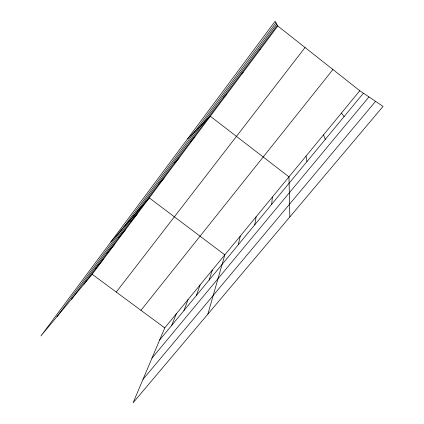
<?xml version="1.0" encoding="UTF-8"?>
<svg xmlns="http://www.w3.org/2000/svg" width="424" height="424" viewBox="0 0 424 424"><rect width="100%" height="100%" fill="white"/><g stroke="black" fill="none" stroke-linecap="round" stroke-linejoin="round"><path stroke-width="0.64" d="M271.72 204.257L272.351 197.07M254.766 224.789L256.128 216.797M238.235 244.812L240.291 236.057M207.845 314.152L224.826 254.861L149.274 197.902L110.871 241.956M209.112 280.084L212.35 270.03M196.376 295.512L200.112 284.907M183.889 310.638L188.102 299.508M171.641 325.468L176.32 313.834M359.806 90.731L164.756 327.895L133.083 402.8L383.052 106.408L359.806 90.731L277.789 25.997L275.139 21.2L40.948 335.919L92.172 274.291L277.789 25.997M57.012 316.596L275.992 22.748M71.497 299.164L276.745 24.11M83.91 284.234L277.376 25.255M116.277 292.094L305.052 47.515M140.953 310.32L332.935 69.525M159.636 340.006L363.437 93.179M151.956 358.174L368.97 96.91M95.289 268.996L103.165 259.589M142.999 379.353L375.563 101.357M106.896 253.462L114.363 244.611M118.736 237.61L125.774 229.342M130.82 221.439L137.413 213.776M158.449 184.451L163.987 178.228M174.137 163.447L179.055 158.067M190.233 141.902L194.494 137.413M187.678 138.738L210.32 116.245L288.977 176.856L289.841 216.929M223.702 97.096L226.549 94.541M241.113 73.792L243.191 72.276M258.995 49.852L260.262 49.438M92.172 274.291L164.756 327.895M341.421 113.091L344.103 116.589M323.496 134.885L325.288 139.379M306.022 156.133L306.965 161.571"/></g></svg>
